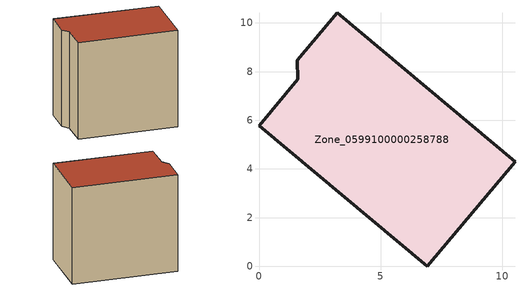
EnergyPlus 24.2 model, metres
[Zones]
Zone_0599100000258788
 floor ground (C_G): 3.22,10.42 10.52,4.29 6.92,0 0,5.77 1.59,7.69 1.57,8.46 z0
 wall outside (C_F): 10.52,4.29 3.22,10.42 1.57,8.46 1.59,7.69 0,5.77 6.92,0 10.52,4.29 z0:9.03
 roof outside (C_R): 6.92,0 10.52,4.29 3.22,10.42 1.57,8.46 1.59,7.69 0,5.77 z9.03
[BUILDING]
Pand.0599100000258788: North Axis=0; Terrain=City; Loads Convergence Tolerance Value=0.04; Temperature Convergence Tolerance Value=0.4; Solar Distribution=FullExterior; Maximum Number of Warmup Days=25; Minimum Number of Warmup Days=1
[Site:Location]
Rotterdam.The.Hague.AP_ZH_NLD Design_Conditions: Latitude=51.96; Longitude=4.45; Time Zone=1; Elevation=-4.5
[SITE:GROUNDTEMPERATURE:BUILDINGSURFACE]
18, 18, 18, 18, 18, 18, 18, 18, 18, 18, 18, 18
[MATERIAL] Thermal Absorptance=0.9; Solar Absorptance=0.7; Visible Absorptance=0.7
Name | Roughness | Thickness | Conductivity | Density | Specific Heat
G.TC.1946 | MediumSmooth | 0.15 | 1 | 540 | 1210
F.TC.1946 | Rough | 0.3 | 0.857143 | 1920 | 840
R.TC.1946 | MediumRough | 0.2 | 0.909091 | 1500 | 1000
[CONSTRUCTION]
C_G: G.TC.1946
C_F: F.TC.1946
C_R: R.TC.1946
[ZONE]
Zone_0599100000258788: Type=1; Multiplier=1; Ceiling Height=Autocalculate; Volume=Autocalculate; Floor Area=autocalculate; Part of Total Floor Area=Yes
[ZONEINFILTRATION:DESIGNFLOWRATE]
Infil_Zone_0599100000258788: Zone or ZoneList or Space or SpaceList=Zone_0599100000258788; Schedule=AlwaysOn; Design Flow Rate Calculation Method=Flow/Area; Flow Rate per Floor Area=0.003; Constant Term Coefficient=1; Temperature Term Coefficient=0; Velocity Term Coefficient=0; Velocity Squared Term Coefficient=0
[HVACTEMPLATE:ZONE:IDEALLOADSAIRSYSTEM]
Zone_0599100000258788: Maximum Heating Supply Air Temperature=50; Minimum Cooling Supply Air Temperature=13; Maximum Heating Supply Air Humidity Ratio=0.0156; Minimum Cooling Supply Air Humidity Ratio=0.0077; Heating Limit=NoLimit; Cooling Limit=NoLimit; Dehumidification Control Type=ConstantSensibleHeatRatio; Cooling Sensible Heat Ratio=0.7; Dehumidification Setpoint=60; Humidification Control Type=None; Humidification Setpoint=30; Outdoor Air Method=None; Outdoor Air Flow Rate per Person=0.00944; Outdoor Air Flow Rate per Zone Floor Area=0; Outdoor Air Flow Rate per Zone=0; Demand Controlled Ventilation Type=None; Outdoor Air Economizer Type=NoEconomizer; Heat Recovery Type=None; Sensible Heat Recovery Effectiveness=0.7; Latent Heat Recovery Effectiveness=0.65
[ZONECONTROL:THERMOSTAT]
ThermostatControl_Zone_0599100000258788: Zone or ZoneList=Zone_0599100000258788; Control Type Schedule=DualSetpointControlType; Control 1=Thermostat_Zone_0599100000258788; Temperature Difference Between Cutout And Setpoint=0
[THERMOSTATSETPOINT:DUALSETPOINT]
Thermostat_Zone_0599100000258788: Heating Setpoint Temperature Schedule=HeatingSetpoint_Zone_0599100000258788; Cooling Setpoint Temperature Schedule=CoolingSetpoint_Zone_0599100000258788
[SCHEDULE:COMPACT]
HeatingSetpoint_Zone_0599100000258788: Through: 12/31, For: AllDays, Until: 24:00, 21
CoolingSetpoint_Zone_0599100000258788: Through: 12/31, For: AllDays, Until: 24:00, 24
DualSetpointControlType: Through: 12/31, For: AllDays, Until: 24:00, 4
AlwaysOn: Through: 12/31, For: AllDays, Until: 24:00, 1
